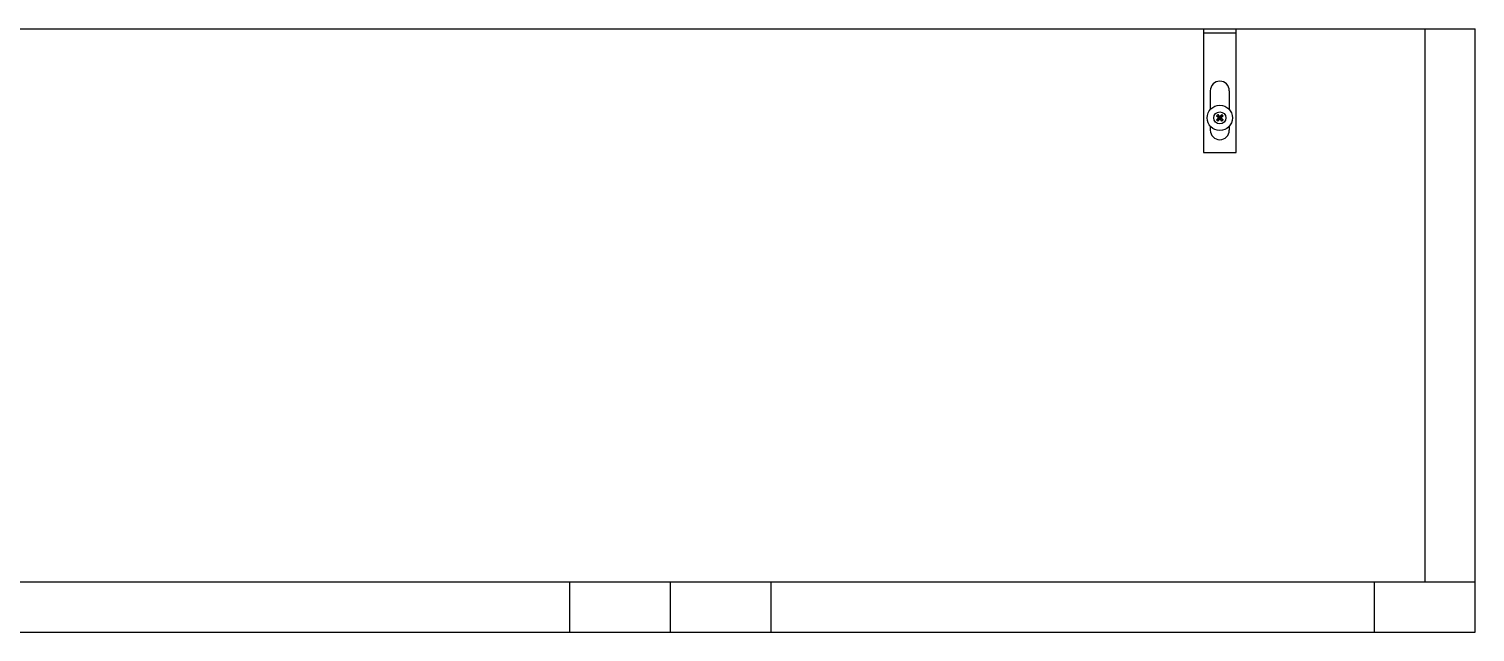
# Model space of a CAD drawing. Header units: centimetres. Extents: x 1543 to 3673, y 1148 to 2594.
# Drawn here: x 2648.7 to 2720.6, y 1621.3 to 1651.3 of the extents above; entities that cross this region are included whole.
import ezdxf

# ---------------------------------------------------------------- set-up
doc = ezdxf.new("R2010")
doc.units = ezdxf.units.CM
doc.layers.get('0').update_dxf_attribs({"color": 147})
doc.layers.add('ferramenta', color=250, linetype='Continuous')

msp = doc.modelspace()

# ---------------------------------------------------------------- linework, layer by layer
at = {"transparency": 33554687}
for p, q in [((2641.378, 1651.321), (2707.065, 1651.321)), ((2708.687, 1651.321), (2720.567, 1651.321))]:
    msp.add_line(p, q, dxfattribs=at)
for p, q in [((2718.067, 1651.321), (2718.067, 1623.821)), ((2720.567, 1621.321), (2720.567, 1651.321)), ((2560.567, 1623.821), (2720.567, 1623.821)), ((2675.567, 1621.321), (2675.567, 1623.821)), ((2680.567, 1621.321), (2680.567, 1623.821)), ((2685.567, 1621.321), (2685.567, 1623.821)), ((2715.567, 1621.321), (2715.567, 1623.821)), ((2560.567, 1621.321), (2720.567, 1621.321))]:
    msp.add_line(p, q)
at = {"layer": 'ferramenta', "transparency": 33554687}
for p, q in [((2707.065, 1651.321), (2708.687, 1651.321)), ((2707.065, 1651.321), (2707.065, 1645.182)), ((2707.065, 1651.123), (2708.687, 1651.123)), ((2708.687, 1645.182), (2708.687, 1651.321)), ((2707.403, 1648.247), (2707.403, 1647.311)), ((2708.349, 1648.247), (2708.349, 1647.311)), ((2707.403, 1646.479), (2707.403, 1646.283)), ((2707.711, 1646.998), (2707.773, 1647.06)), ((2707.813, 1646.895), (2707.711, 1646.998)), ((2707.711, 1646.998), (2707.876, 1646.895)), ((2707.711, 1646.793), (2707.813, 1646.895)), ((2707.711, 1646.793), (2707.876, 1646.895)), ((2707.711, 1646.793), (2707.773, 1646.73)), ((2707.773, 1647.06), (2707.876, 1646.957)), ((2707.773, 1647.06), (2707.876, 1646.895)), ((2707.773, 1646.73), (2707.876, 1646.895)), ((2707.773, 1646.73), (2707.876, 1646.833)), ((2707.876, 1646.957), (2707.979, 1647.06)), ((2707.979, 1647.06), (2707.876, 1646.895)), ((2708.041, 1646.998), (2707.876, 1646.895)), ((2707.979, 1646.73), (2707.876, 1646.895)), ((2708.041, 1646.792), (2707.876, 1646.895)), ((2707.979, 1646.73), (2707.876, 1646.833)), ((2708.041, 1646.998), (2707.937, 1646.895)), ((2708.041, 1646.792), (2707.937, 1646.895)), ((2707.979, 1647.06), (2708.041, 1646.998)), ((2708.041, 1646.792), (2707.979, 1646.73)), ((2708.349, 1646.479), (2708.349, 1646.283)), ((2707.065, 1645.182), (2708.687, 1645.182))]:
    msp.add_line(p, q, dxfattribs=at)
for radius in [0.63, 0.299]:
    msp.add_circle((2707.876, 1646.895), radius, dxfattribs=at)
for centre, start, end in [((2707.876, 1648.247), 0, 180), ((2707.876, 1646.283), 180, 0)]:
    msp.add_arc(centre, 0.473, start, end, dxfattribs=at)

doc.saveas('drawing.dxf')
